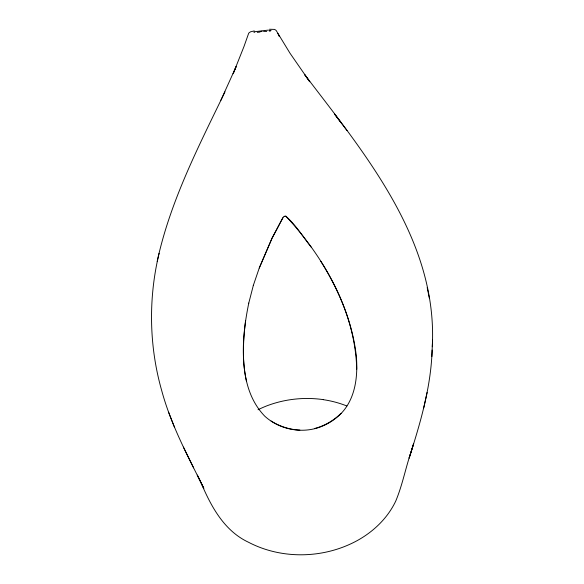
<?xml version="1.0" encoding="UTF-8"?>
<svg xmlns="http://www.w3.org/2000/svg" width="584" height="584" viewBox="0 0 584 584"><rect width="100%" height="100%" fill="white"/><g stroke="black" fill="none" stroke-linecap="round" stroke-linejoin="round"><path stroke-width="0.88" d="M411.362 450.906L413.64 443.614L409.121 458.148C420.356 423.042 430.977 387.134 432.124 350.035M432.291 346.721C437.905 240.301 364.985 153.979 304.461 74.329L309.761 81.745L290.014 53.246L276.137 30.448L274.655 29.412L269.436 29.244M431.868 356.612L432.554 339.895M245.572 320.791C241.63 352.889 240.688 391.236 264.771 416.188C279.97 430.036 303.14 434.197 322.142 426.247A56.487 55.414 -12.7 0 0 341.187 413.392C355.568 398.332 357.97 376.132 356.342 356.269C352.517 322.302 338.888 290.044 320.791 261.289M253.31 285.452L259.274 267.976L272.02 238.221L282.933 217.613L284.204 216.306L285.875 216.124C324.149 257.471 355.327 311.659 356.722 369.256M159.111 253.31C148.292 298.168 149.015 345.757 161.593 390.185C170.221 422.305 185.595 451.958 200.465 481.515L197.275 475.062L203.831 488.348L200.735 482.077C210.831 505.963 223.913 530.768 248.602 542.302C282.014 559.727 323.923 558.654 356.919 540.762L357.065 540.689C373.439 531.696 387.637 518.147 395.711 501.145C402.5 485.005 405.668 467.609 411.34 451.067M248.784 303.081C243.484 328.755 240.812 355.59 246.514 381.44M423.707 407.946L427.101 392.506M157.198 261.435C170.083 201.524 198.502 146.62 224.986 91.856M248.726 303.257L253.361 285.306M259.245 268.063L272.02 238.272L282.919 217.781M270.341 31.083L271.042 30.288L269.188 30.981L269.604 30.872M220.862 100.287L236.126 66.62L233.147 73.752L243.981 46.53L248.726 33.127L250.456 31.835L254.274 30.916M341.071 413.304C333.8 420.495 324.733 425.78 314.856 428.444M254.704 31.711L268.487 30.091M284.182 216.474L285.861 216.292C295.906 224.92 302.877 236.702 311.089 247.003M260.041 32.062L257.252 32.368M260.289 31.456L261.99 31.273M266.735 31.441L263.618 31.361M299.869 430.101C289.679 429.641 279.714 426.459 271.1 421.006M323.281 399.624C304.337 396.901 284.729 399.025 266.837 405.844A91.651 73.569 -4.6 0 0 258.04 409.756M253.792 32.113L254.741 32.273M341.107 122.728L334.515 114.033L347.049 130.612M278.539 34.836L279.364 36.391L277.787 33.398M193.618 467.85L183.405 447.11M168.601 412.231L174.419 427.065M427.181 287.518L429.328 298.154M323.266 399.668A91.651 73.569 -4.6 0 1 346.845 405.982"/></g></svg>
